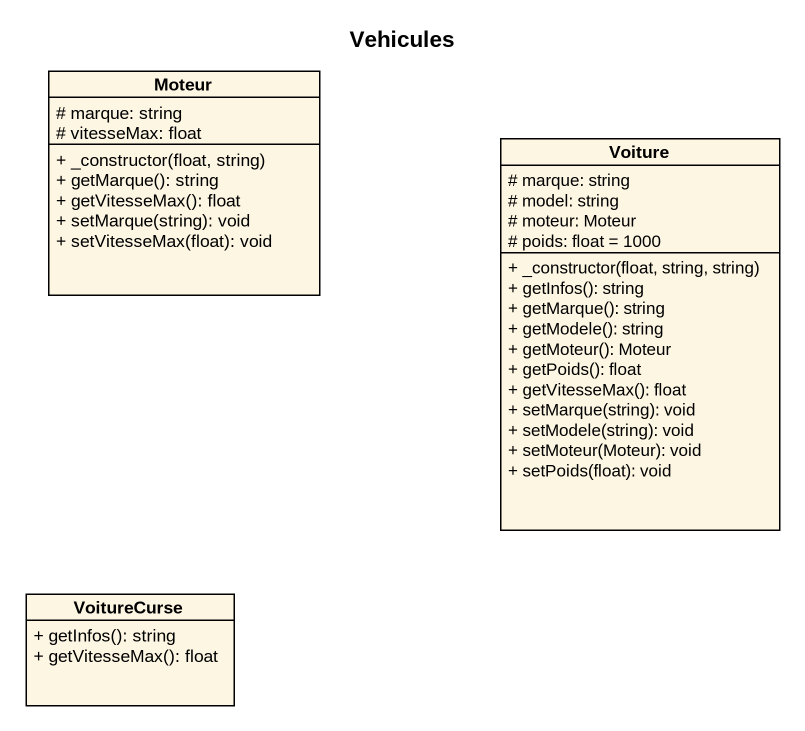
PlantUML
@startuml
title Vehicules
hide circle
hide empty members
skinparam classAttributeIconSize 0
class Moteur {
  # marque: string
  # vitesseMax: float
  + _constructor(float, string)
  + getMarque(): string
  + getVitesseMax(): float
  + setMarque(string): void
  + setVitesseMax(float): void
}
class Voiture {
  # marque: string
  # model: string
  # moteur: Moteur
  # poids: float = 1000
  + _constructor(float, string, string)
  + getInfos(): string
  + getMarque(): string
  + getModele(): string
  + getMoteur(): Moteur
  + getPoids(): float
  + getVitesseMax(): float
  + setMarque(string): void
  + setModele(string): void
  + setMoteur(Moteur): void
  + setPoids(float): void
}
class VoitureCurse {
  + getInfos(): string
  + getVitesseMax(): float
}
@enduml
